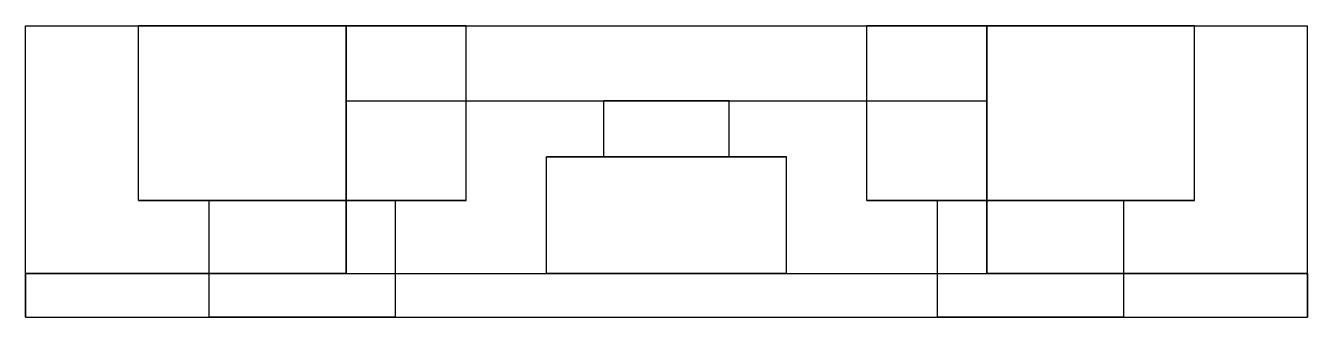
# Model space of a CAD drawing. Header units: millimetres. Extents: x -22 to 22, y 33.1 to 43.1.
import ezdxf

# ---------------------------------------------------------------- set-up
doc = ezdxf.new("R2010")
doc.units = ezdxf.units.MM

msp = doc.modelspace()

# ---------------------------------------------------------------- linework, layer by layer
at = {"layer": 'HIDDEN'}
for p, q in [((-22, 43.074), (-11, 43.074)), ((-22, 34.574), (-22, 43.074)), ((-18.125, 37.074), (-18.125, 43.074)), ((-11, 34.574), (-11, 43.074)), ((-11, 43.074), (11, 43.074)), ((-11, 43.074), (-11, 40.5)), ((-6.875, 37.074), (-6.875, 43.074)), ((6.875, 37.074), (6.875, 43.074)), ((11, 43.074), (22, 43.074)), ((11, 34.574), (11, 43.074)), ((11, 43.074), (11, 40.5)), ((18.125, 37.074), (18.125, 43.074)), ((22, 34.574), (22, 43.074)), ((-11, 40.5), (-11, 34.574)), ((-11, 40.5), (11, 40.5)), ((-2.15, 38.574), (-2.15, 40.5)), ((2.15, 38.574), (2.15, 40.5)), ((11, 40.5), (11, 34.574)), ((-4.125, 34.574), (-4.125, 38.574)), ((4.125, 34.574), (4.125, 38.574)), ((-15.7, 33.074), (-15.7, 37.074)), ((-9.3, 33.074), (-9.3, 37.074)), ((9.3, 33.074), (9.3, 37.074)), ((15.7, 33.074), (15.7, 37.074)), ((-11, 34.574), (-22, 34.574)), ((-22, 34.574), (-22, 33.074)), ((-22, 34.574), (22, 34.574)), ((-11, 34.574), (11, 34.574)), ((22, 34.574), (11, 34.574)), ((22, 34.574), (22, 33.074))]:
    msp.add_line(p, q, dxfattribs=at)
for points in [[(-6.875, 43.074), (-7.016, 43.074), (-7.432, 43.074), (-8.102, 43.074), (-8.993, 43.074), (-10.059, 43.074), (-11.248, 43.074), (-12.5, 43.074), (-13.752, 43.074), (-14.941, 43.074), (-16.007, 43.074), (-16.898, 43.074), (-17.568, 43.074), (-17.984, 43.074), (-18.125, 43.074)], [(-18.125, 43.074), (-18.09, 43.074), (-17.984, 43.074), (-17.809, 43.074), (-17.568, 43.074), (-17.263, 43.074), (-16.898, 43.074), (-16.477, 43.074), (-16.007, 43.074), (-15.493, 43.074), (-14.941, 43.074), (-14.358, 43.074), (-13.752, 43.074), (-13.13, 43.074), (-12.5, 43.074)], [(-12.5, 43.074), (-11.87, 43.074), (-11.248, 43.074), (-10.642, 43.074), (-10.059, 43.074), (-9.507, 43.074), (-8.993, 43.074), (-8.523, 43.074), (-8.102, 43.074), (-7.737, 43.074), (-7.432, 43.074), (-7.191, 43.074), (-7.016, 43.074), (-6.91, 43.074), (-6.875, 43.074)], [(18.125, 43.074), (17.984, 43.074), (17.568, 43.074), (16.898, 43.074), (16.007, 43.074), (14.941, 43.074), (13.752, 43.074), (12.5, 43.074), (11.248, 43.074), (10.059, 43.074), (8.993, 43.074), (8.102, 43.074), (7.432, 43.074), (7.016, 43.074), (6.875, 43.074)], [(6.875, 43.074), (6.91, 43.074), (7.016, 43.074), (7.191, 43.074), (7.432, 43.074), (7.737, 43.074), (8.102, 43.074), (8.523, 43.074), (8.993, 43.074), (9.507, 43.074), (10.059, 43.074), (10.642, 43.074), (11.248, 43.074), (11.87, 43.074), (12.5, 43.074)], [(12.5, 43.074), (13.13, 43.074), (13.752, 43.074), (14.358, 43.074), (14.941, 43.074), (15.493, 43.074), (16.007, 43.074), (16.477, 43.074), (16.898, 43.074), (17.263, 43.074), (17.568, 43.074), (17.809, 43.074), (17.984, 43.074), (18.09, 43.074), (18.125, 43.074)], [(2.15, 40.5), (2.096, 40.5), (1.937, 40.5), (1.681, 40.5), (1.341, 40.5), (0.933, 40.5), (0.478, 40.5), (0, 40.5), (-0.478, 40.5), (-0.933, 40.5), (-1.341, 40.5), (-1.681, 40.5), (-1.937, 40.5), (-2.096, 40.5), (-2.15, 40.5)], [(-2.15, 40.5), (-2.136, 40.5), (-2.096, 40.5), (-2.029, 40.5), (-1.937, 40.5), (-1.82, 40.5), (-1.681, 40.5), (-1.52, 40.5), (-1.341, 40.5), (-1.144, 40.5), (-0.933, 40.5), (-0.71, 40.5), (-0.478, 40.5), (-0.241, 40.5), (0, 40.5)], [(0, 40.5), (0.241, 40.5), (0.478, 40.5), (0.71, 40.5), (0.933, 40.5), (1.144, 40.5), (1.341, 40.5), (1.52, 40.5), (1.681, 40.5), (1.82, 40.5), (1.937, 40.5), (2.029, 40.5), (2.096, 40.5), (2.136, 40.5), (2.15, 40.5)], [(4.125, 38.574), (4.022, 38.574), (3.716, 38.574), (3.225, 38.574), (2.572, 38.574), (1.79, 38.574), (0.918, 38.574), (0, 38.574), (-0.918, 38.574), (-1.79, 38.574), (-2.572, 38.574), (-3.225, 38.574), (-3.716, 38.574), (-4.022, 38.574), (-4.125, 38.574)], [(-4.125, 38.574), (-4.099, 38.574), (-4.022, 38.574), (-3.894, 38.574), (-3.716, 38.574), (-3.493, 38.574), (-3.225, 38.574), (-2.917, 38.574), (-2.572, 38.574), (-2.195, 38.574), (-1.79, 38.574), (-1.362, 38.574), (-0.918, 38.574), (-0.462, 38.574), (0, 38.574)], [(2.15, 38.574), (2.096, 38.574), (1.937, 38.574), (1.681, 38.574), (1.341, 38.574), (0.933, 38.574), (0.478, 38.574), (0, 38.574), (-0.478, 38.574), (-0.933, 38.574), (-1.341, 38.574), (-1.681, 38.574), (-1.937, 38.574), (-2.096, 38.574), (-2.15, 38.574)], [(-2.15, 38.574), (-2.136, 38.574), (-2.096, 38.574), (-2.029, 38.574), (-1.937, 38.574), (-1.82, 38.574), (-1.681, 38.574), (-1.52, 38.574), (-1.341, 38.574), (-1.144, 38.574), (-0.933, 38.574), (-0.71, 38.574), (-0.478, 38.574), (-0.241, 38.574), (0, 38.574)], [(0, 38.574), (0.462, 38.574), (0.918, 38.574), (1.362, 38.574), (1.79, 38.574), (2.195, 38.574), (2.572, 38.574), (2.917, 38.574), (3.225, 38.574), (3.493, 38.574), (3.716, 38.574), (3.894, 38.574), (4.022, 38.574), (4.099, 38.574), (4.125, 38.574)], [(0, 38.574), (0.241, 38.574), (0.478, 38.574), (0.71, 38.574), (0.933, 38.574), (1.144, 38.574), (1.341, 38.574), (1.52, 38.574), (1.681, 38.574), (1.82, 38.574), (1.937, 38.574), (2.029, 38.574), (2.096, 38.574), (2.136, 38.574), (2.15, 38.574)], [(-6.875, 37.074), (-7.016, 37.074), (-7.432, 37.074), (-8.102, 37.074), (-8.993, 37.074), (-10.059, 37.074), (-11.248, 37.074), (-12.5, 37.074), (-13.752, 37.074), (-14.941, 37.074), (-16.007, 37.074), (-16.898, 37.074), (-17.568, 37.074), (-17.984, 37.074), (-18.125, 37.074)], [(-18.125, 37.074), (-18.09, 37.074), (-17.984, 37.074), (-17.809, 37.074), (-17.568, 37.074), (-17.263, 37.074), (-16.898, 37.074), (-16.477, 37.074), (-16.007, 37.074), (-15.493, 37.074), (-14.941, 37.074), (-14.358, 37.074), (-13.752, 37.074), (-13.13, 37.074), (-12.5, 37.074)], [(-9.3, 37.074), (-9.38, 37.074), (-9.617, 37.074), (-9.998, 37.074), (-10.505, 37.074), (-11.112, 37.074), (-11.788, 37.074), (-12.5, 37.074), (-13.212, 37.074), (-13.888, 37.074), (-14.495, 37.074), (-15.002, 37.074), (-15.383, 37.074), (-15.62, 37.074), (-15.7, 37.074)], [(-15.7, 37.074), (-15.68, 37.074), (-15.62, 37.074), (-15.52, 37.074), (-15.383, 37.074), (-15.21, 37.074), (-15.002, 37.074), (-14.763, 37.074), (-14.495, 37.074), (-14.203, 37.074), (-13.888, 37.074), (-13.557, 37.074), (-13.212, 37.074), (-12.858, 37.074), (-12.5, 37.074)], [(-12.5, 37.074), (-11.87, 37.074), (-11.248, 37.074), (-10.642, 37.074), (-10.059, 37.074), (-9.507, 37.074), (-8.993, 37.074), (-8.523, 37.074), (-8.102, 37.074), (-7.737, 37.074), (-7.432, 37.074), (-7.191, 37.074), (-7.016, 37.074), (-6.91, 37.074), (-6.875, 37.074)], [(-12.5, 37.074), (-12.142, 37.074), (-11.788, 37.074), (-11.443, 37.074), (-11.112, 37.074), (-10.797, 37.074), (-10.505, 37.074), (-10.237, 37.074), (-9.998, 37.074), (-9.79, 37.074), (-9.617, 37.074), (-9.48, 37.074), (-9.38, 37.074), (-9.32, 37.074), (-9.3, 37.074)], [(18.125, 37.074), (17.984, 37.074), (17.568, 37.074), (16.898, 37.074), (16.007, 37.074), (14.941, 37.074), (13.752, 37.074), (12.5, 37.074), (11.248, 37.074), (10.059, 37.074), (8.993, 37.074), (8.102, 37.074), (7.432, 37.074), (7.016, 37.074), (6.875, 37.074)], [(6.875, 37.074), (6.91, 37.074), (7.016, 37.074), (7.191, 37.074), (7.432, 37.074), (7.737, 37.074), (8.102, 37.074), (8.523, 37.074), (8.993, 37.074), (9.507, 37.074), (10.059, 37.074), (10.642, 37.074), (11.248, 37.074), (11.87, 37.074), (12.5, 37.074)], [(15.7, 37.074), (15.62, 37.074), (15.383, 37.074), (15.002, 37.074), (14.495, 37.074), (13.888, 37.074), (13.212, 37.074), (12.5, 37.074), (11.788, 37.074), (11.112, 37.074), (10.505, 37.074), (9.998, 37.074), (9.617, 37.074), (9.38, 37.074), (9.3, 37.074)], [(9.3, 37.074), (9.32, 37.074), (9.38, 37.074), (9.48, 37.074), (9.617, 37.074), (9.79, 37.074), (9.998, 37.074), (10.237, 37.074), (10.505, 37.074), (10.797, 37.074), (11.112, 37.074), (11.443, 37.074), (11.788, 37.074), (12.142, 37.074), (12.5, 37.074)], [(12.5, 37.074), (13.13, 37.074), (13.752, 37.074), (14.358, 37.074), (14.941, 37.074), (15.493, 37.074), (16.007, 37.074), (16.477, 37.074), (16.898, 37.074), (17.263, 37.074), (17.568, 37.074), (17.809, 37.074), (17.984, 37.074), (18.09, 37.074), (18.125, 37.074)], [(12.5, 37.074), (12.858, 37.074), (13.212, 37.074), (13.557, 37.074), (13.888, 37.074), (14.203, 37.074), (14.495, 37.074), (14.763, 37.074), (15.002, 37.074), (15.21, 37.074), (15.383, 37.074), (15.52, 37.074), (15.62, 37.074), (15.68, 37.074), (15.7, 37.074)], [(4.125, 34.574), (4.022, 34.574), (3.716, 34.574), (3.225, 34.574), (2.572, 34.574), (1.79, 34.574), (0.918, 34.574), (0, 34.574), (-0.918, 34.574), (-1.79, 34.574), (-2.572, 34.574), (-3.225, 34.574), (-3.716, 34.574), (-4.022, 34.574), (-4.125, 34.574)], [(-4.125, 34.574), (-4.099, 34.574), (-4.022, 34.574), (-3.894, 34.574), (-3.716, 34.574), (-3.493, 34.574), (-3.225, 34.574), (-2.917, 34.574), (-2.572, 34.574), (-2.195, 34.574), (-1.79, 34.574), (-1.362, 34.574), (-0.918, 34.574), (-0.462, 34.574), (0, 34.574)], [(0, 34.574), (0.462, 34.574), (0.918, 34.574), (1.362, 34.574), (1.79, 34.574), (2.195, 34.574), (2.572, 34.574), (2.917, 34.574), (3.225, 34.574), (3.493, 34.574), (3.716, 34.574), (3.894, 34.574), (4.022, 34.574), (4.099, 34.574), (4.125, 34.574)], [(-9.3, 33.074), (-9.38, 33.074), (-9.617, 33.074), (-9.998, 33.074), (-10.505, 33.074), (-11.112, 33.074), (-11.788, 33.074), (-12.5, 33.074), (-13.212, 33.074), (-13.888, 33.074), (-14.495, 33.074), (-15.002, 33.074), (-15.383, 33.074), (-15.62, 33.074), (-15.7, 33.074)], [(-15.7, 33.074), (-15.68, 33.074), (-15.62, 33.074), (-15.52, 33.074), (-15.383, 33.074), (-15.21, 33.074), (-15.002, 33.074), (-14.763, 33.074), (-14.495, 33.074), (-14.203, 33.074), (-13.888, 33.074), (-13.557, 33.074), (-13.212, 33.074), (-12.858, 33.074), (-12.5, 33.074)], [(-12.5, 33.074), (-12.142, 33.074), (-11.788, 33.074), (-11.443, 33.074), (-11.112, 33.074), (-10.797, 33.074), (-10.505, 33.074), (-10.237, 33.074), (-9.998, 33.074), (-9.79, 33.074), (-9.617, 33.074), (-9.48, 33.074), (-9.38, 33.074), (-9.32, 33.074), (-9.3, 33.074)], [(15.7, 33.074), (15.62, 33.074), (15.383, 33.074), (15.002, 33.074), (14.495, 33.074), (13.888, 33.074), (13.212, 33.074), (12.5, 33.074), (11.788, 33.074), (11.112, 33.074), (10.505, 33.074), (9.998, 33.074), (9.617, 33.074), (9.38, 33.074), (9.3, 33.074)], [(9.3, 33.074), (9.32, 33.074), (9.38, 33.074), (9.48, 33.074), (9.617, 33.074), (9.79, 33.074), (9.998, 33.074), (10.237, 33.074), (10.505, 33.074), (10.797, 33.074), (11.112, 33.074), (11.443, 33.074), (11.788, 33.074), (12.142, 33.074), (12.5, 33.074)], [(12.5, 33.074), (12.858, 33.074), (13.212, 33.074), (13.557, 33.074), (13.888, 33.074), (14.203, 33.074), (14.495, 33.074), (14.763, 33.074), (15.002, 33.074), (15.21, 33.074), (15.383, 33.074), (15.52, 33.074), (15.62, 33.074), (15.68, 33.074), (15.7, 33.074)]]:
    msp.add_lwpolyline(points, dxfattribs=at)
at = {"layer": 'VISIBLE'}
for p, q in [((-22, 43.074), (22, 43.074)), ((-22, 33.074), (-22, 43.074)), ((22, 33.074), (22, 43.074)), ((-22, 33.074), (22, 33.074))]:
    msp.add_line(p, q, dxfattribs=at)

doc.saveas('drawing.dxf')
